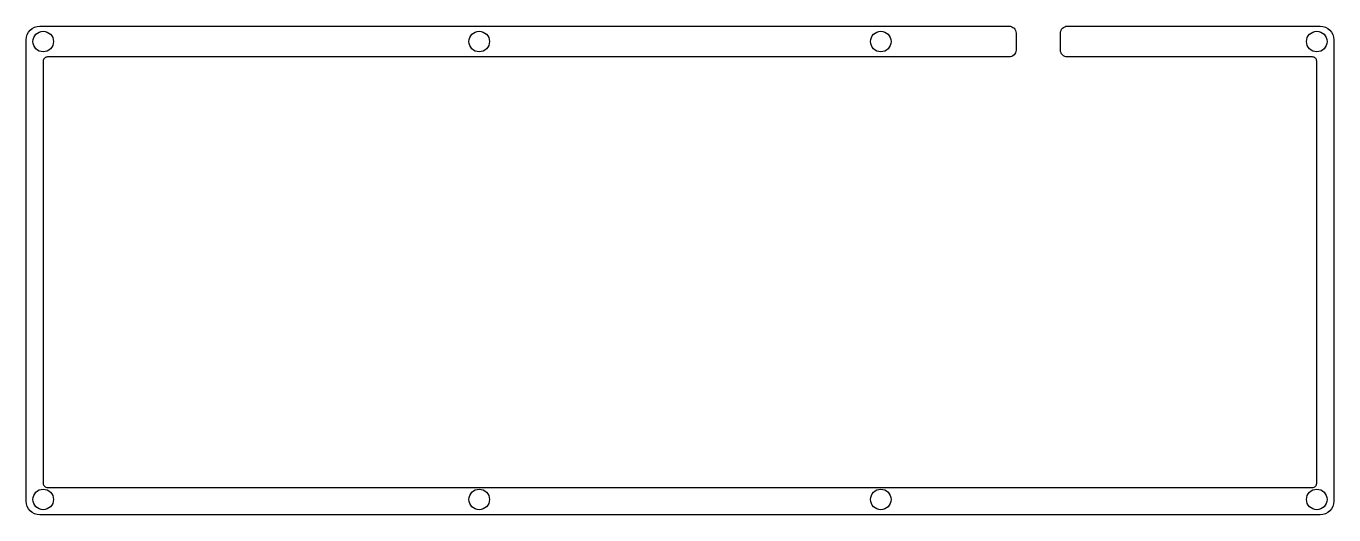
# Model space of a CAD drawing. Header units: millimetres. Extents: x -5 to 377, y -478 to -336.
import ezdxf

# ---------------------------------------------------------------- set-up
doc = ezdxf.new("R2010")
doc.units = ezdxf.units.MM
doc.layers.get('0').update_dxf_attribs({"linetype": 'CONTINUOUS'})

msp = doc.modelspace()

# ---------------------------------------------------------------- linework, layer by layer
msp.add_lwpolyline([(-5.48, -339.52, -0.414214), (-1.48, -335.53), (282.01, -335.53, -0.414214), (284.01, -337.53), (284.01, -342.53, -0.414214), (282.01, -344.53), (0.77, -344.53, 0.414214), (-0.48, -345.77), (-0.48, -469.05, 0.414214), (0.77, -470.3), (370.7, -470.3, 0.414214), (371.95, -469.05), (371.95, -345.77, 0.414214), (370.7, -344.53), (299.01, -344.53, -0.414214), (297.01, -342.53), (297.01, -337.53, -0.414214), (299.01, -335.53), (372.95, -335.53, -0.414214), (376.95, -339.52), (376.95, -474.3, -0.414214), (372.95, -478.3), (-1.48, -478.3, -0.414214), (-5.48, -474.3)], format="xyb", close=True)
for centre in [(-0.48, -340.02), (127.02, -340.02), (244.46, -340.02), (371.95, -340.02), (-0.48, -473.8), (127.02, -473.8), (244.46, -473.8), (371.95, -473.8)]:
    msp.add_circle(centre, 3)

doc.saveas('drawing.dxf')
